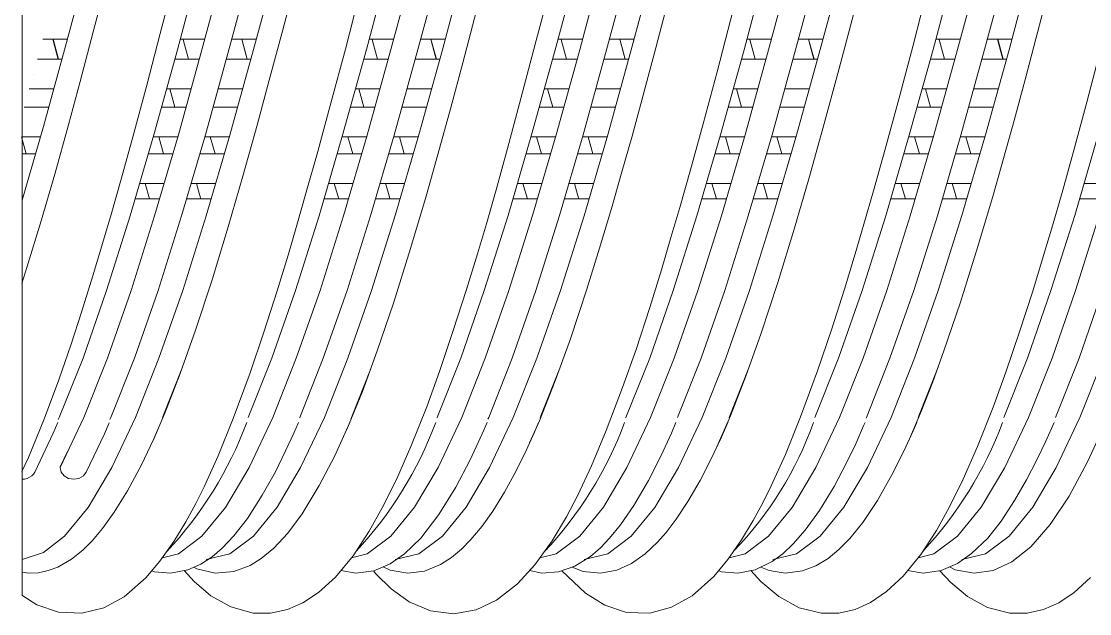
# Model space of a CAD drawing. Header units: millimetres. Extents: x 4229 to 8429, y -1187 to 1783.
# Drawn here: x 6716.2 to 6827.3, y 1158.5 to 1220.2 of the extents above; entities that cross this region are included whole.
import ezdxf

# ---------------------------------------------------------------- set-up
doc = ezdxf.new("R2010")
doc.units = ezdxf.units.MM

msp = doc.modelspace()

# ---------------------------------------------------------------- linework, layer by layer
at = {"linetype": 'Continuous', "lineweight": 5}
for p, q in [((6716.27, 1235.73), (6716.27, 1201.55)), ((6723.15, 1226.37), (6720.7, 1217.2)), ((6734.88, 1226.37), (6732.44, 1217.2)), ((6737.44, 1226.37), (6734.99, 1217.2)), ((6740.24, 1226.37), (6737.8, 1217.2)), ((6742.81, 1226.38), (6740.36, 1217.21)), ((6754.55, 1226.38), (6752.1, 1217.21)), ((6757.1, 1226.38), (6754.65, 1217.21)), ((6759.91, 1226.38), (6757.46, 1217.21)), ((6762.47, 1226.4), (6760, 1217.19)), ((6774.21, 1226.4), (6771.73, 1217.19)), ((6776.76, 1226.4), (6774.29, 1217.19)), ((6779.57, 1226.4), (6777.09, 1217.19)), ((6782.11, 1226.37), (6779.66, 1217.2)), ((6793.84, 1226.37), (6791.4, 1217.2)), ((6796.4, 1226.37), (6793.95, 1217.2)), ((6799.2, 1226.37), (6796.76, 1217.2)), ((6801.77, 1226.38), (6799.32, 1217.21)), ((6813.5, 1226.38), (6811.06, 1217.21)), ((6816.06, 1226.38), (6813.61, 1217.21)), ((6818.87, 1226.38), (6816.42, 1217.21)), ((6821.43, 1226.4), (6818.96, 1217.19)), ((6744.87, 1224.96), (6743.4, 1219.28)), ((6823.62, 1225.48), (6822.13, 1219.78)), ((6725.15, 1224.72), (6723.67, 1219.05)), ((6730.66, 1218.88), (6732.05, 1224.24)), ((6749.91, 1217.26), (6751.32, 1222.7)), ((6769.64, 1217.63), (6771.07, 1223.1)), ((6783.65, 1222.94), (6782.2, 1217.4)), ((6789.71, 1219.21), (6790.82, 1223.53)), ((6803.23, 1222.6), (6801.3, 1215.26)), ((6808.94, 1217.54), (6810.35, 1222.97)), ((6763.57, 1221.28), (6762.13, 1215.84)), ((6743.4, 1219.28), (6742, 1214.02)), ((6822.13, 1219.78), (6820.73, 1214.47)), ((6718.43, 1218.29), (6720.98, 1218.29)), ((6718.43, 1218.29), (6720.97, 1218.29)), ((6719.49, 1218.29), (6719.84, 1216.98)), ((6719.5, 1218.29), (6720.06, 1216.23)), ((6723.67, 1219.05), (6722.33, 1213.91)), ((6729.26, 1213.51), (6730.66, 1218.88)), ((6732.72, 1218.29), (6735.27, 1218.29)), ((6733.08, 1218.13), (6733.04, 1218.29)), ((6733.6, 1216.23), (6733.08, 1218.13)), ((6738.08, 1218.29), (6740.63, 1218.29)), ((6738.08, 1218.29), (6740.62, 1218.29)), ((6739.14, 1218.29), (6739.49, 1216.98)), ((6739.15, 1218.29), (6739.71, 1216.23)), ((6752.39, 1218.29), (6754.94, 1218.29)), ((6752.75, 1218.13), (6752.71, 1218.29)), ((6753.27, 1216.23), (6752.75, 1218.13)), ((6757.75, 1218.29), (6760.3, 1218.29)), ((6757.75, 1218.29), (6760.29, 1218.29)), ((6758.81, 1218.29), (6759.16, 1216.98)), ((6758.82, 1218.29), (6759.39, 1216.23)), ((6772.03, 1218.29), (6774.58, 1218.29)), ((6772.39, 1218.13), (6772.35, 1218.29)), ((6772.92, 1216.23), (6772.39, 1218.13)), ((6777.39, 1218.29), (6779.94, 1218.29)), ((6777.39, 1218.29), (6779.93, 1218.29)), ((6778.45, 1218.29), (6778.8, 1216.98)), ((6778.47, 1218.29), (6779.03, 1216.23)), ((6788.58, 1214.89), (6789.71, 1219.21)), ((6791.68, 1218.29), (6794.23, 1218.29)), ((6792.04, 1218.13), (6792, 1218.29)), ((6792.56, 1216.23), (6792.04, 1218.13)), ((6797.04, 1218.29), (6799.59, 1218.29)), ((6797.04, 1218.29), (6799.58, 1218.29)), ((6798.1, 1218.29), (6798.45, 1216.98)), ((6798.11, 1218.29), (6798.67, 1216.23)), ((6811.35, 1218.29), (6813.9, 1218.29)), ((6811.71, 1218.13), (6811.67, 1218.29)), ((6812.23, 1216.23), (6811.71, 1218.13)), ((6816.71, 1218.29), (6819.26, 1218.29)), ((6816.71, 1218.29), (6819.25, 1218.29)), ((6817.77, 1218.29), (6818.12, 1216.98)), ((6817.78, 1218.29), (6818.34, 1216.23)), ((6720.7, 1217.2), (6718.5, 1209.21)), ((6732.44, 1217.2), (6729.99, 1208.34)), ((6734.99, 1217.2), (6732.54, 1208.34)), ((6737.8, 1217.2), (6735.35, 1208.34)), ((6740.36, 1217.21), (6737.89, 1208.32)), ((6748.45, 1211.78), (6749.91, 1217.26)), ((6752.1, 1217.21), (6749.62, 1208.32)), ((6754.65, 1217.21), (6752.18, 1208.32)), ((6757.46, 1217.21), (6754.98, 1208.32)), ((6760, 1217.19), (6757.55, 1208.33)), ((6768.18, 1212.13), (6769.64, 1217.63)), ((6771.73, 1217.19), (6769.29, 1208.33)), ((6774.29, 1217.19), (6771.84, 1208.33)), ((6777.09, 1217.19), (6774.65, 1208.33)), ((6779.66, 1217.2), (6777.21, 1208.34)), ((6782.2, 1217.4), (6780.91, 1212.49)), ((6791.4, 1217.2), (6788.95, 1208.34)), ((6793.95, 1217.2), (6791.5, 1208.34)), ((6796.76, 1217.2), (6794.31, 1208.34)), ((6799.32, 1217.21), (6796.85, 1208.32)), ((6807.48, 1212.07), (6808.94, 1217.54)), ((6811.06, 1217.21), (6808.58, 1208.32)), ((6813.61, 1217.21), (6811.14, 1208.32)), ((6816.42, 1217.21), (6813.94, 1208.32)), ((6818.96, 1217.19), (6816.51, 1208.33)), ((6827.04, 1211.73), (6828.48, 1217.18)), ((6720.42, 1216.23), (6717.87, 1216.23)), ((6720.4, 1216.23), (6717.87, 1216.23)), ((6719.84, 1216.98), (6720.04, 1216.23)), ((6734.7, 1216.23), (6732.16, 1216.23)), ((6740.07, 1216.23), (6737.52, 1216.23)), ((6740.05, 1216.23), (6737.53, 1216.23)), ((6739.49, 1216.98), (6739.69, 1216.23)), ((6754.37, 1216.23), (6751.83, 1216.23)), ((6759.74, 1216.23), (6757.19, 1216.23)), ((6759.72, 1216.23), (6757.2, 1216.23)), ((6759.16, 1216.98), (6759.37, 1216.23)), ((6774.01, 1216.23), (6771.47, 1216.23)), ((6779.38, 1216.23), (6776.83, 1216.23)), ((6779.36, 1216.23), (6776.84, 1216.23)), ((6778.8, 1216.98), (6779.01, 1216.23)), ((6793.66, 1216.23), (6791.12, 1216.23)), ((6799.03, 1216.23), (6796.48, 1216.23)), ((6799.01, 1216.23), (6796.49, 1216.23)), ((6798.45, 1216.98), (6798.65, 1216.23)), ((6813.33, 1216.23), (6810.79, 1216.23)), ((6818.7, 1216.23), (6816.15, 1216.23)), ((6818.68, 1216.23), (6816.16, 1216.23)), ((6818.12, 1216.98), (6818.32, 1216.23)), ((6762.13, 1215.84), (6760.85, 1211.06)), ((6787.14, 1209.48), (6788.58, 1214.89)), ((6801.3, 1215.26), (6799.6, 1209)), ((6717.43, 1214.61), (6717.43, 1214.64)), ((6722.33, 1213.91), (6721.1, 1209.39)), ((6737.08, 1214.61), (6737.08, 1214.64)), ((6742, 1214.02), (6740.73, 1209.36)), ((6756.75, 1214.61), (6756.75, 1214.64)), ((6776.39, 1214.61), (6776.39, 1214.64)), ((6796.04, 1214.61), (6796.04, 1214.64)), ((6815.71, 1214.61), (6815.71, 1214.64)), ((6820.73, 1214.47), (6819.48, 1209.85)), ((6717.02, 1213.15), (6719.57, 1213.15)), ((6717.43, 1213.15), (6719.55, 1213.15)), ((6727.84, 1208.24), (6729.26, 1213.51)), ((6731.31, 1213.15), (6733.85, 1213.15)), ((6731.64, 1213.15), (6732.16, 1211.22)), ((6736.67, 1213.15), (6739.22, 1213.15)), ((6737.08, 1213.15), (6739.2, 1213.15)), ((6750.98, 1213.15), (6753.52, 1213.15)), ((6751.31, 1213.15), (6751.84, 1211.22)), ((6756.34, 1213.15), (6758.89, 1213.15)), ((6756.75, 1213.15), (6758.88, 1213.15)), ((6770.62, 1213.15), (6773.16, 1213.15)), ((6770.95, 1213.15), (6771.48, 1211.22)), ((6775.98, 1213.15), (6778.53, 1213.15)), ((6776.39, 1213.15), (6778.52, 1213.15)), ((6790.27, 1213.15), (6792.81, 1213.15)), ((6790.6, 1213.15), (6791.12, 1211.22)), ((6795.63, 1213.15), (6798.18, 1213.15)), ((6796.04, 1213.15), (6798.16, 1213.15)), ((6809.94, 1213.15), (6812.48, 1213.15)), ((6810.27, 1213.15), (6810.79, 1211.22)), ((6815.3, 1213.15), (6817.85, 1213.15)), ((6815.71, 1213.15), (6817.83, 1213.15)), ((6747.04, 1206.63), (6748.45, 1211.78)), ((6766.79, 1206.94), (6768.18, 1212.13)), ((6780.91, 1212.49), (6779.74, 1208.2)), ((6806.06, 1206.87), (6807.48, 1212.07)), ((6825.66, 1206.61), (6827.04, 1211.73)), ((6719.04, 1211.22), (6716.48, 1211.22)), ((6719.02, 1211.22), (6717.43, 1211.22)), ((6733.32, 1211.22), (6730.77, 1211.22)), ((6738.7, 1211.22), (6736.13, 1211.22)), ((6738.67, 1211.22), (6737.08, 1211.22)), ((6752.99, 1211.22), (6750.44, 1211.22)), ((6758.37, 1211.22), (6755.8, 1211.22)), ((6758.35, 1211.22), (6756.75, 1211.22)), ((6760.85, 1211.06), (6759.72, 1206.93)), ((6772.63, 1211.22), (6770.08, 1211.22)), ((6778.01, 1211.22), (6775.45, 1211.22)), ((6777.99, 1211.22), (6776.39, 1211.22)), ((6792.28, 1211.22), (6789.73, 1211.22)), ((6797.66, 1211.22), (6795.09, 1211.22)), ((6797.63, 1211.22), (6796.04, 1211.22)), ((6811.95, 1211.22), (6809.4, 1211.22)), ((6817.32, 1211.22), (6814.76, 1211.22)), ((6817.3, 1211.22), (6815.71, 1211.22)), ((6721.1, 1209.39), (6719.67, 1204.27)), ((6740.73, 1209.36), (6739.24, 1204.03)), ((6785.82, 1204.71), (6787.14, 1209.48)), ((6819.48, 1209.85), (6818.4, 1205.88)), ((6716.7, 1206.36), (6716.2, 1208.13)), ((6718.5, 1209.21), (6716.27, 1201.55)), ((6716.27, 1208.13), (6718.16, 1208.13)), ((6717.43, 1208.13), (6718.14, 1208.13)), ((6726.59, 1203.73), (6727.84, 1208.24)), ((6729.99, 1208.34), (6727.51, 1199.92)), ((6729.91, 1208.13), (6732.45, 1208.13)), ((6732.54, 1208.34), (6730.07, 1199.92)), ((6731, 1206.36), (6730.5, 1208.13)), ((6735.35, 1208.34), (6732.87, 1199.92)), ((6735.27, 1208.13), (6737.81, 1208.13)), ((6737.89, 1208.32), (6735.44, 1199.93)), ((6736.35, 1206.36), (6735.85, 1208.13)), ((6737.08, 1208.13), (6737.8, 1208.13)), ((6749.62, 1208.32), (6747.18, 1199.93)), ((6749.58, 1208.13), (6752.12, 1208.13)), ((6752.18, 1208.32), (6749.73, 1199.93)), ((6750.68, 1206.36), (6750.17, 1208.13)), ((6754.98, 1208.32), (6752.54, 1199.93)), ((6754.95, 1208.13), (6757.49, 1208.13)), ((6757.55, 1208.33), (6755.1, 1199.94)), ((6756.02, 1206.36), (6755.53, 1208.13)), ((6756.75, 1208.13), (6757.47, 1208.13)), ((6769.29, 1208.33), (6766.84, 1199.94)), ((6769.23, 1208.13), (6771.76, 1208.13)), ((6771.84, 1208.33), (6769.39, 1199.94)), ((6770.32, 1206.36), (6769.81, 1208.13)), ((6774.65, 1208.33), (6772.2, 1199.94)), ((6774.59, 1208.13), (6777.13, 1208.13)), ((6777.21, 1208.34), (6774.74, 1199.92)), ((6775.66, 1206.36), (6775.17, 1208.13)), ((6776.39, 1208.13), (6777.11, 1208.13)), ((6779.74, 1208.2), (6778.69, 1204.48)), ((6788.95, 1208.34), (6786.47, 1199.92)), ((6788.87, 1208.13), (6791.41, 1208.13)), ((6791.5, 1208.34), (6789.03, 1199.92)), ((6789.96, 1206.36), (6789.46, 1208.13)), ((6794.31, 1208.34), (6791.83, 1199.92)), ((6794.23, 1208.13), (6796.77, 1208.13)), ((6796.85, 1208.32), (6794.4, 1199.93)), ((6795.31, 1206.36), (6794.81, 1208.13)), ((6796.04, 1208.13), (6796.76, 1208.13)), ((6799.6, 1209), (6798.13, 1203.76)), ((6808.58, 1208.32), (6806.13, 1199.93)), ((6808.54, 1208.13), (6811.08, 1208.13)), ((6811.14, 1208.32), (6808.69, 1199.93)), ((6809.63, 1206.36), (6809.13, 1208.13)), ((6813.94, 1208.32), (6811.5, 1199.93)), ((6813.9, 1208.13), (6816.44, 1208.13)), ((6816.51, 1208.33), (6814.06, 1199.94)), ((6814.98, 1206.36), (6814.48, 1208.13)), ((6815.71, 1208.13), (6816.42, 1208.13)), ((6828.24, 1208.33), (6825.8, 1199.94)), ((6717.65, 1206.36), (6716.27, 1206.36)), ((6717.64, 1206.36), (6717.43, 1206.36)), ((6731.94, 1206.36), (6729.42, 1206.36)), ((6737.3, 1206.36), (6734.78, 1206.36)), ((6737.29, 1206.36), (6737.08, 1206.36)), ((6745.85, 1202.37), (6747.04, 1206.63)), ((6751.61, 1206.36), (6749.09, 1206.36)), ((6756.97, 1206.36), (6754.45, 1206.36)), ((6756.96, 1206.36), (6756.75, 1206.36)), ((6759.72, 1206.93), (6758.32, 1201.95)), ((6765.59, 1202.61), (6766.79, 1206.94)), ((6771.25, 1206.36), (6768.74, 1206.36)), ((6776.61, 1206.36), (6774.1, 1206.36)), ((6776.6, 1206.36), (6776.39, 1206.36)), ((6790.9, 1206.36), (6788.38, 1206.36)), ((6796.26, 1206.36), (6793.74, 1206.36)), ((6796.25, 1206.36), (6796.04, 1206.36)), ((6804.85, 1202.53), (6806.06, 1206.87)), ((6810.57, 1206.36), (6808.05, 1206.36)), ((6815.93, 1206.36), (6813.41, 1206.36)), ((6815.92, 1206.36), (6815.71, 1206.36)), ((6824.47, 1202.35), (6825.66, 1206.61)), ((6717.43, 1205.54), (6717.43, 1205.51)), ((6737.08, 1205.54), (6737.08, 1205.51)), ((6756.75, 1205.54), (6756.75, 1205.51)), ((6776.39, 1205.54), (6776.39, 1205.51)), ((6796.04, 1205.54), (6796.04, 1205.51)), ((6815.71, 1205.54), (6815.71, 1205.51)), ((6818.4, 1205.88), (6817.34, 1202.17)), ((6719.67, 1204.27), (6718.25, 1199.4)), ((6725.54, 1200.06), (6726.59, 1203.73)), ((6739.24, 1204.03), (6737.73, 1198.77)), ((6778.69, 1204.48), (6777.59, 1200.67)), ((6784.71, 1200.79), (6785.82, 1204.71)), ((6798.13, 1203.76), (6796.61, 1198.52)), ((6728.51, 1203.28), (6731.05, 1203.28)), ((6729.08, 1203.28), (6729.55, 1201.7)), ((6733.87, 1203.28), (6736.4, 1203.28)), ((6734.42, 1203.28), (6734.75, 1202.14)), ((6748.18, 1203.28), (6750.72, 1203.28)), ((6748.75, 1203.28), (6749.22, 1201.7)), ((6753.54, 1203.28), (6756.07, 1203.28)), ((6754.09, 1203.28), (6754.42, 1202.14)), ((6764.58, 1199.1), (6765.59, 1202.61)), ((6767.82, 1203.28), (6770.36, 1203.28)), ((6768.39, 1203.28), (6768.86, 1201.7)), ((6773.18, 1203.28), (6775.72, 1203.28)), ((6773.74, 1203.28), (6774.06, 1202.14)), ((6787.47, 1203.28), (6790.01, 1203.28)), ((6788.04, 1203.28), (6788.51, 1201.7)), ((6792.83, 1203.28), (6795.36, 1203.28)), ((6793.38, 1203.28), (6793.71, 1202.14)), ((6807.14, 1203.28), (6809.67, 1203.28)), ((6807.71, 1203.28), (6808.18, 1201.7)), ((6812.5, 1203.28), (6815.03, 1203.28)), ((6813.05, 1203.28), (6813.38, 1202.14)), ((6826.78, 1203.28), (6829.31, 1203.28)), ((6716.27, 1201.55), (6716.27, 1192.46)), ((6730.59, 1201.7), (6728.04, 1201.7)), ((6735.94, 1201.7), (6733.4, 1201.7)), ((6734.75, 1202.14), (6734.88, 1201.7)), ((6744.87, 1198.95), (6745.85, 1202.37)), ((6750.26, 1201.7), (6747.71, 1201.7)), ((6755.61, 1201.7), (6753.07, 1201.7)), ((6754.42, 1202.14), (6754.55, 1201.7)), ((6758.32, 1201.95), (6756.7, 1196.51)), ((6769.9, 1201.7), (6767.35, 1201.7)), ((6775.25, 1201.7), (6772.72, 1201.7)), ((6774.06, 1202.14), (6774.19, 1201.7)), ((6789.55, 1201.7), (6787, 1201.7)), ((6794.9, 1201.7), (6792.36, 1201.7)), ((6793.71, 1202.14), (6793.84, 1201.7)), ((6803.86, 1199.05), (6804.85, 1202.53)), ((6809.22, 1201.7), (6806.67, 1201.7)), ((6814.57, 1201.7), (6812.03, 1201.7)), ((6813.38, 1202.14), (6813.51, 1201.7)), ((6817.34, 1202.17), (6815.72, 1196.71)), ((6823.48, 1198.89), (6824.47, 1202.35)), ((6828.86, 1201.7), (6826.31, 1201.7)), ((6777.59, 1200.67), (6776.36, 1196.57)), ((6783.79, 1197.65), (6784.71, 1200.79)), ((6718.25, 1199.4), (6716.78, 1194.53)), ((6724.65, 1197.03), (6725.54, 1200.06)), ((6727.51, 1199.92), (6725.07, 1192.15)), ((6730.07, 1199.92), (6727.62, 1192.15)), ((6732.87, 1199.92), (6730.43, 1192.15)), ((6735.44, 1199.93), (6732.99, 1192.16)), ((6747.18, 1199.93), (6744.73, 1192.16)), ((6749.73, 1199.93), (6747.28, 1192.16)), ((6752.54, 1199.93), (6750.09, 1192.16)), ((6755.1, 1199.94), (6752.63, 1192.14)), ((6766.84, 1199.94), (6764.36, 1192.14)), ((6769.39, 1199.94), (6766.92, 1192.14)), ((6772.2, 1199.94), (6769.72, 1192.14)), ((6774.74, 1199.92), (6772.29, 1192.15)), ((6786.47, 1199.92), (6784.03, 1192.15)), ((6789.03, 1199.92), (6786.58, 1192.15)), ((6791.83, 1199.92), (6789.39, 1192.15)), ((6794.4, 1199.93), (6791.95, 1192.16)), ((6806.13, 1199.93), (6803.69, 1192.16)), ((6808.69, 1199.93), (6806.24, 1192.16)), ((6811.5, 1199.93), (6809.05, 1192.16)), ((6814.06, 1199.94), (6811.59, 1192.14)), ((6825.8, 1199.94), (6823.32, 1192.14)), ((6828.35, 1199.94), (6825.88, 1192.14)), ((6737.73, 1198.77), (6736.05, 1193.27)), ((6743.96, 1195.83), (6744.87, 1198.95)), ((6763.65, 1195.97), (6764.58, 1199.1)), ((6796.61, 1198.52), (6794.92, 1192.97)), ((6802.96, 1195.97), (6803.86, 1199.05)), ((6822.56, 1195.79), (6823.48, 1198.89)), ((6723.64, 1193.68), (6724.65, 1197.03)), ((6782.79, 1194.3), (6783.79, 1197.65)), ((6756.7, 1196.51), (6754.91, 1190.83)), ((6762.51, 1192.24), (6763.65, 1195.97)), ((6776.36, 1196.57), (6775.04, 1192.29)), ((6801.84, 1192.29), (6802.96, 1195.97)), ((6815.72, 1196.71), (6813.9, 1190.93)), ((6742.82, 1192.1), (6743.96, 1195.83)), ((6821.42, 1192.09), (6822.56, 1195.79)), ((6716.78, 1194.53), (6716.26, 1192.89)), ((6722.46, 1189.89), (6723.64, 1193.68)), ((6781.58, 1190.37), (6782.79, 1194.3)), ((6716.27, 1192.89), (6716.27, 1173.28)), ((6736.05, 1193.27), (6734.33, 1188.03)), ((6794.92, 1192.97), (6793.18, 1187.72)), ((6725.07, 1192.15), (6722.62, 1185.11)), ((6727.62, 1192.15), (6725.17, 1185.11)), ((6730.43, 1192.15), (6727.98, 1185.11)), ((6732.99, 1192.16), (6730.52, 1185.1)), ((6741.44, 1187.81), (6742.82, 1192.1)), ((6744.73, 1192.16), (6742.25, 1185.1)), ((6747.28, 1192.16), (6744.81, 1185.1)), ((6750.09, 1192.16), (6747.61, 1185.1)), ((6752.63, 1192.14), (6750.18, 1185.1)), ((6761.14, 1187.97), (6762.51, 1192.24)), ((6764.36, 1192.14), (6761.92, 1185.1)), ((6766.92, 1192.14), (6764.47, 1185.1)), ((6769.72, 1192.14), (6767.28, 1185.1)), ((6772.29, 1192.15), (6769.84, 1185.11)), ((6775.04, 1192.29), (6773.33, 1187.11)), ((6784.03, 1192.15), (6781.58, 1185.11)), ((6786.58, 1192.15), (6784.13, 1185.11)), ((6789.39, 1192.15), (6786.94, 1185.11)), ((6791.95, 1192.16), (6789.48, 1185.1)), ((6800.48, 1188.06), (6801.84, 1192.29)), ((6803.69, 1192.16), (6801.21, 1185.1)), ((6806.24, 1192.16), (6803.77, 1185.1)), ((6809.05, 1192.16), (6806.57, 1185.1)), ((6811.59, 1192.14), (6809.14, 1185.1)), ((6820.06, 1187.86), (6821.42, 1192.09)), ((6823.32, 1192.14), (6820.87, 1185.1)), ((6825.88, 1192.14), (6823.43, 1185.1)), ((6828.68, 1192.14), (6826.24, 1185.1)), ((6754.91, 1190.83), (6753.22, 1185.86)), ((6780.16, 1186.02), (6781.58, 1190.37)), ((6813.9, 1190.93), (6812.19, 1185.86)), ((6721.38, 1186.56), (6722.46, 1189.89)), ((6734.33, 1188.03), (6732.72, 1183.52)), ((6740, 1183.59), (6741.44, 1187.81)), ((6759.7, 1183.73), (6761.14, 1187.97)), ((6773.33, 1187.11), (6771.75, 1182.74)), ((6793.18, 1187.72), (6791.58, 1183.23)), ((6799.03, 1183.8), (6800.48, 1188.06)), ((6818.63, 1183.65), (6820.06, 1187.86)), ((6720.1, 1182.86), (6721.38, 1186.56)), ((6778.76, 1182.05), (6780.16, 1186.02)), ((6722.62, 1185.11), (6720.14, 1178.92)), ((6725.17, 1185.11), (6722.7, 1178.92)), ((6727.98, 1185.11), (6725.5, 1178.92)), ((6730.52, 1185.1), (6728.07, 1178.93)), ((6742.25, 1185.1), (6739.81, 1178.93)), ((6744.81, 1185.1), (6742.36, 1178.93)), ((6747.61, 1185.1), (6745.17, 1178.93)), ((6750.18, 1185.1), (6747.73, 1178.94)), ((6753.22, 1185.86), (6751.68, 1181.64)), ((6761.92, 1185.1), (6759.47, 1178.94)), ((6764.47, 1185.1), (6762.02, 1178.94)), ((6767.28, 1185.1), (6764.83, 1178.94)), ((6769.84, 1185.11), (6767.37, 1178.92)), ((6781.58, 1185.11), (6779.1, 1178.92)), ((6784.13, 1185.11), (6781.66, 1178.92)), ((6786.94, 1185.11), (6784.46, 1178.92)), ((6789.48, 1185.1), (6787.03, 1178.93)), ((6801.21, 1185.1), (6798.77, 1178.93)), ((6803.77, 1185.1), (6801.32, 1178.93)), ((6806.57, 1185.1), (6804.13, 1178.93)), ((6809.14, 1185.1), (6806.69, 1178.94)), ((6812.19, 1185.86), (6811.02, 1182.64)), ((6820.87, 1185.1), (6818.43, 1178.94)), ((6823.43, 1185.1), (6820.98, 1178.94)), ((6826.24, 1185.1), (6823.79, 1178.94)), ((6828.8, 1185.11), (6826.33, 1178.92)), ((6732.96, 1184.18), (6730.88, 1178.93)), ((6752.52, 1183.92), (6750.54, 1178.94)), ((6758.38, 1180.05), (6759.7, 1183.73)), ((6772.23, 1184.07), (6770.17, 1178.92)), ((6791.89, 1184.11), (6789.84, 1178.93)), ((6797.26, 1178.99), (6799.03, 1183.8)), ((6811.57, 1184.16), (6809.5, 1178.94)), ((6718.61, 1178.88), (6720.1, 1182.86)), ((6732.72, 1183.52), (6731.12, 1179.38)), ((6738.24, 1178.83), (6740, 1183.59)), ((6771.75, 1182.74), (6770.1, 1178.6)), ((6791.58, 1183.23), (6789.97, 1179.12)), ((6811.02, 1182.64), (6809.81, 1179.54)), ((6817.32, 1180), (6818.63, 1183.65)), ((6751.68, 1181.64), (6750.06, 1177.67)), ((6777.05, 1177.57), (6778.76, 1182.05)), ((6731.12, 1179.38), (6729.92, 1176.55)), ((6756.74, 1175.93), (6758.38, 1180.05)), ((6809.81, 1179.54), (6808.7, 1176.96)), ((6815.69, 1175.91), (6817.32, 1180)), ((6716.93, 1174.77), (6718.61, 1178.88)), ((6719.51, 1177.29), (6719.98, 1178.4)), ((6720.14, 1178.92), (6720.04, 1178.71)), ((6722.7, 1178.92), (6720.25, 1173.73)), ((6724.85, 1177.23), (6725.34, 1178.39)), ((6725.5, 1178.92), (6725.4, 1178.71)), ((6728.07, 1178.93), (6725.62, 1173.73)), ((6729.95, 1176.63), (6730.72, 1178.41)), ((6736.68, 1174.96), (6738.24, 1178.83)), ((6742.36, 1178.93), (6739.91, 1173.73)), ((6744.55, 1177.3), (6745.02, 1178.41)), ((6745.17, 1178.93), (6745.16, 1178.91)), ((6747.73, 1178.94), (6745.26, 1173.72)), ((6750.22, 1178.02), (6750.39, 1178.43)), ((6750.54, 1178.94), (6750.48, 1178.81)), ((6759.47, 1178.94), (6759.45, 1178.91)), ((6762.02, 1178.94), (6759.55, 1173.72)), ((6764.16, 1177.23), (6764.68, 1178.43)), ((6764.83, 1178.94), (6764.75, 1178.76)), ((6767.37, 1178.92), (6764.92, 1173.73)), ((6770.1, 1178.6), (6769.08, 1176.3)), ((6769.59, 1177.4), (6770.02, 1178.4)), ((6779.1, 1178.92), (6779.09, 1178.89)), ((6781.66, 1178.92), (6779.21, 1173.73)), ((6783.83, 1177.3), (6784.31, 1178.4)), ((6787.03, 1178.93), (6784.58, 1173.73)), ((6789.97, 1179.12), (6788.55, 1175.87)), ((6789.03, 1176.89), (6789.69, 1178.4)), ((6795.69, 1175.08), (6797.26, 1178.99)), ((6798.77, 1178.93), (6798.76, 1178.92)), ((6801.32, 1178.93), (6798.87, 1173.73)), ((6803.83, 1178.06), (6803.98, 1178.41)), ((6804.13, 1178.93), (6804.11, 1178.88)), ((6806.69, 1178.94), (6804.22, 1173.72)), ((6808.98, 1177.56), (6809.35, 1178.41)), ((6820.98, 1178.94), (6818.51, 1173.72)), ((6822.78, 1176.48), (6823.64, 1178.41)), ((6826.33, 1178.92), (6823.88, 1173.73)), ((6717.59, 1173.26), (6719.51, 1177.29)), ((6722.95, 1173.26), (6724.85, 1177.23)), ((6743.7, 1175.46), (6744.55, 1177.3)), ((6748.77, 1174.88), (6750.22, 1178.02)), ((6762.89, 1174.53), (6764.16, 1177.23)), ((6768.72, 1175.5), (6769.59, 1177.4)), ((6775.51, 1173.9), (6777.05, 1177.57)), ((6782.76, 1174.98), (6783.83, 1177.3)), ((6803.01, 1176.2), (6803.83, 1178.06)), ((6808, 1175.44), (6808.98, 1177.56)), ((6827.12, 1174.33), (6828.45, 1177.17)), ((6728.7, 1174.01), (6729.95, 1176.63)), ((6755.22, 1172.49), (6756.74, 1175.93)), ((6787.91, 1174.5), (6789.03, 1176.89)), ((6802.02, 1174.13), (6803.01, 1176.2)), ((6814.18, 1172.5), (6815.69, 1175.91)), ((6821.85, 1174.53), (6822.78, 1176.48)), ((6716.25, 1173.3), (6716.93, 1174.77)), ((6721.01, 1175.4), (6720.25, 1173.79)), ((6735.21, 1171.71), (6736.68, 1174.96)), ((6742.63, 1173.29), (6743.7, 1175.46)), ((6747.2, 1171.86), (6748.77, 1174.88)), ((6767.69, 1173.39), (6768.72, 1175.5)), ((6781.45, 1172.38), (6782.76, 1174.98)), ((6794.21, 1171.81), (6795.69, 1175.08)), ((6806.76, 1172.96), (6808, 1175.44)), ((6720.25, 1173.73), (6720.36, 1173.26)), ((6725.62, 1173.73), (6723.15, 1169.58)), ((6727.24, 1171.29), (6728.7, 1174.01)), ((6739.91, 1173.73), (6737.44, 1169.58)), ((6745.26, 1173.72), (6742.81, 1169.59)), ((6759.55, 1173.72), (6757.1, 1169.59)), ((6761.41, 1171.7), (6762.89, 1174.53)), ((6764.92, 1173.73), (6762.47, 1169.59)), ((6774.08, 1170.84), (6775.51, 1173.9)), ((6779.21, 1173.73), (6776.76, 1169.59)), ((6784.58, 1173.73), (6782.11, 1169.58)), ((6786.81, 1172.38), (6787.91, 1174.5)), ((6798.87, 1173.73), (6796.4, 1169.58)), ((6800.75, 1171.75), (6802.02, 1174.13)), ((6804.22, 1173.72), (6801.77, 1169.59)), ((6818.51, 1173.72), (6816.06, 1169.59)), ((6820.77, 1172.44), (6821.85, 1174.53)), ((6823.88, 1173.73), (6821.43, 1169.59)), ((6825.2, 1170.76), (6827.12, 1174.33)), ((6716.27, 1172.51), (6716.27, 1173.34)), ((6716.54, 1172.53), (6716.81, 1172.6)), ((6716.81, 1172.6), (6717.06, 1172.71)), ((6717.06, 1172.71), (6717.28, 1172.86)), ((6717.28, 1172.86), (6717.45, 1173.05)), ((6717.45, 1173.05), (6717.59, 1173.26)), ((6717.59, 1173.26), (6717.59, 1173.26)), ((6720.36, 1173.26), (6720.66, 1172.87)), ((6720.66, 1172.87), (6721.12, 1172.6)), ((6721.12, 1172.6), (6721.65, 1172.51)), ((6721.65, 1172.51), (6722.19, 1172.6)), ((6722.19, 1172.6), (6722.65, 1172.87)), ((6722.65, 1172.87), (6722.95, 1173.26)), ((6722.95, 1173.26), (6722.96, 1173.27)), ((6741.27, 1170.85), (6742.63, 1173.29)), ((6766.48, 1171.17), (6767.69, 1173.39)), ((6805.26, 1170.31), (6806.76, 1172.96)), ((6716.27, 1172.51), (6716.54, 1172.53)), ((6716.27, 1172.51), (6716.27, 1164.16)), ((6734.34, 1169.97), (6735.21, 1171.71)), ((6745.42, 1168.92), (6747.2, 1171.86)), ((6753.75, 1169.53), (6755.22, 1172.49)), ((6759.65, 1168.83), (6761.41, 1171.7)), ((6779.92, 1169.76), (6781.45, 1172.38)), ((6785.54, 1170.19), (6786.81, 1172.38)), ((6793.35, 1170.07), (6794.21, 1171.81)), ((6799.23, 1169.25), (6800.75, 1171.75)), ((6812.73, 1169.57), (6814.18, 1172.5)), ((6819.54, 1170.28), (6820.77, 1172.44)), ((6725.86, 1169.07), (6727.24, 1171.29)), ((6739.72, 1168.44), (6741.27, 1170.85)), ((6765.25, 1169.17), (6766.48, 1171.17)), ((6772.92, 1168.6), (6774.08, 1170.84)), ((6823.23, 1167.79), (6825.2, 1170.76)), ((6723.15, 1169.58), (6720.7, 1166.58)), ((6733.3, 1168.07), (6734.34, 1169.97)), ((6737.44, 1169.58), (6734.99, 1166.58)), ((6742.81, 1169.59), (6740.36, 1166.58)), ((6752.39, 1167.1), (6753.75, 1169.53)), ((6757.1, 1169.59), (6754.65, 1166.58)), ((6762.47, 1169.59), (6760, 1166.57)), ((6776.76, 1169.59), (6774.29, 1166.57)), ((6778.55, 1167.77), (6779.92, 1169.76)), ((6782.11, 1169.58), (6779.66, 1166.58)), ((6784.34, 1168.37), (6785.54, 1170.19)), ((6792.34, 1168.2), (6793.35, 1170.07)), ((6796.4, 1169.58), (6793.95, 1166.58)), ((6797.76, 1167.22), (6799.23, 1169.25)), ((6801.77, 1169.59), (6799.32, 1166.58)), ((6803.75, 1168.02), (6805.26, 1170.31)), ((6811.4, 1167.19), (6812.73, 1169.57)), ((6816.06, 1169.59), (6813.61, 1166.58)), ((6818.14, 1168.16), (6819.54, 1170.28)), ((6821.43, 1169.59), (6818.96, 1166.57)), ((6724.65, 1167.39), (6725.86, 1169.07)), ((6738.31, 1166.62), (6739.72, 1168.44)), ((6743.93, 1166.91), (6745.42, 1168.92)), ((6757.75, 1166.36), (6759.65, 1168.83)), ((6764.15, 1167.63), (6765.25, 1169.17)), ((6771.44, 1166.11), (6772.92, 1168.6)), ((6783.28, 1166.98), (6784.34, 1168.37)), ((6791.13, 1166.19), (6792.34, 1168.2)), ((6816.74, 1166.39), (6818.14, 1168.16)), ((6723.6, 1166.14), (6724.65, 1167.39)), ((6732.06, 1166.03), (6733.3, 1168.07)), ((6750.71, 1164.54), (6752.39, 1167.1)), ((6762.98, 1166.23), (6764.15, 1167.63)), ((6777.4, 1166.37), (6778.55, 1167.77)), ((6796.5, 1165.77), (6797.76, 1167.22)), ((6802.41, 1166.35), (6803.75, 1168.02)), ((6809.77, 1164.68), (6811.4, 1167.19)), ((6821.23, 1165.49), (6823.23, 1167.79)), ((6720.7, 1166.58), (6718.5, 1164.88)), ((6722.6, 1165.14), (6723.6, 1166.14)), ((6730.61, 1163.97), (6732.06, 1166.03)), ((6734.99, 1166.58), (6732.54, 1164.75)), ((6737.1, 1165.34), (6738.31, 1166.62)), ((6740.36, 1166.58), (6737.89, 1164.75)), ((6742.48, 1165.35), (6743.93, 1166.91)), ((6754.65, 1166.58), (6752.18, 1164.75)), ((6756.07, 1164.73), (6757.75, 1166.36)), ((6760, 1166.57), (6757.55, 1164.75)), ((6762, 1165.24), (6762.98, 1166.23)), ((6769.63, 1163.6), (6771.44, 1166.11)), ((6774.29, 1166.57), (6771.84, 1164.75)), ((6776.44, 1165.37), (6777.4, 1166.37)), ((6779.66, 1166.58), (6777.21, 1164.75)), ((6781.09, 1164.73), (6782.38, 1165.95)), ((6782.38, 1165.95), (6783.28, 1166.98)), ((6789.71, 1164.15), (6791.13, 1166.19)), ((6793.95, 1166.58), (6791.5, 1164.75)), ((6799.32, 1166.58), (6796.85, 1164.75)), ((6801.26, 1165.18), (6802.41, 1166.35)), ((6813.61, 1166.58), (6811.14, 1164.75)), ((6815.07, 1164.77), (6816.74, 1166.39)), ((6818.96, 1166.57), (6816.51, 1164.75)), ((6718.5, 1164.88), (6716.27, 1164.16)), ((6721.41, 1164.18), (6722.6, 1165.14)), ((6736.04, 1164.43), (6737.1, 1165.34)), ((6741.16, 1164.26), (6742.48, 1165.35)), ((6760.96, 1164.37), (6762, 1165.24)), ((6775.4, 1164.48), (6776.44, 1165.37)), ((6795.42, 1164.76), (6796.5, 1165.77)), ((6800.14, 1164.27), (6801.26, 1165.18)), ((6813.6, 1163.73), (6815.07, 1164.77)), ((6819.26, 1163.91), (6821.23, 1165.49)), ((6716.27, 1164.16), (6716.27, 1162.8)), ((6720.01, 1163.37), (6721.41, 1164.18)), ((6729.16, 1162.26), (6730.61, 1163.97)), ((6732.54, 1164.75), (6730.87, 1164.33)), ((6733.52, 1163.07), (6734.87, 1163.66)), ((6734.87, 1163.66), (6736.04, 1164.43)), ((6737.89, 1164.75), (6735.44, 1164.14)), ((6739.99, 1163.54), (6741.16, 1164.26)), ((6748.87, 1162.31), (6750.71, 1164.54)), ((6752.18, 1164.75), (6750.54, 1164.34)), ((6752.88, 1162.98), (6754.58, 1163.7)), ((6754.58, 1163.7), (6756.07, 1164.73)), ((6757.55, 1164.75), (6755.1, 1164.14)), ((6755.1, 1164.14), (6755.1, 1164.14)), ((6759.8, 1163.62), (6760.96, 1164.37)), ((6771.84, 1164.75), (6770.16, 1164.33)), ((6773.79, 1163.46), (6775.4, 1164.48)), ((6777.21, 1164.75), (6774.74, 1164.14)), ((6778.14, 1163.05), (6779.69, 1163.75)), ((6779.69, 1163.75), (6781.09, 1164.73)), ((6788.25, 1162.4), (6789.71, 1164.15)), ((6791.5, 1164.75), (6789.84, 1164.34)), ((6792.55, 1163.09), (6794.3, 1163.94)), ((6794.3, 1163.94), (6795.42, 1164.76)), ((6796.85, 1164.75), (6794.4, 1164.14)), ((6798.86, 1163.49), (6800.14, 1164.27)), ((6807.95, 1162.43), (6809.77, 1164.68)), ((6811.14, 1164.75), (6809.49, 1164.34)), ((6811.9, 1163), (6813.6, 1163.73)), ((6816.51, 1164.75), (6814.06, 1164.14)), ((6814.06, 1164.14), (6814.06, 1164.14)), ((6817.31, 1163.01), (6819.26, 1163.91)), ((6716.27, 1162.83), (6716.95, 1162.74)), ((6716.27, 1162.83), (6716.27, 1160.4)), ((6716.95, 1162.74), (6717.98, 1162.78)), ((6717.98, 1162.78), (6719, 1163)), ((6719, 1163), (6720.01, 1163.37)), ((6729.77, 1162.98), (6730.06, 1162.89)), ((6730.06, 1162.89), (6731.73, 1162.74)), ((6731.73, 1162.74), (6733.52, 1163.07)), ((6733.13, 1163), (6734.17, 1161.88)), ((6734.16, 1163.35), (6734.46, 1163.19)), ((6734.46, 1163.19), (6736.38, 1162.75)), ((6736.38, 1162.75), (6738.3, 1162.91)), ((6738.3, 1162.91), (6739.99, 1163.54)), ((6749.44, 1163), (6751, 1162.73)), ((6751, 1162.73), (6752.88, 1162.98)), ((6752.83, 1162.97), (6753.09, 1162.66)), ((6753.09, 1162.66), (6754.66, 1161.1)), ((6753.83, 1163.38), (6754.58, 1163.03)), ((6754.58, 1163.03), (6756.4, 1162.73)), ((6756.4, 1162.73), (6758.14, 1162.95)), ((6758.14, 1162.95), (6759.8, 1163.62)), ((6767.83, 1161.63), (6769.63, 1163.6)), ((6769.11, 1163.02), (6770.3, 1162.75)), ((6770.3, 1162.75), (6772.07, 1162.86)), ((6772.07, 1162.86), (6773.79, 1163.46)), ((6772.45, 1162.99), (6772.45, 1162.99)), ((6772.45, 1162.99), (6774.89, 1160.64)), ((6773.51, 1163.37), (6774.66, 1162.91)), ((6774.66, 1162.91), (6776.46, 1162.74)), ((6776.46, 1162.74), (6778.14, 1163.05)), ((6788.75, 1162.99), (6789.05, 1162.89)), ((6789.05, 1162.89), (6790.75, 1162.74)), ((6790.75, 1162.74), (6792.55, 1163.09)), ((6792.1, 1163), (6793.14, 1161.87)), ((6793.12, 1163.37), (6793.99, 1163)), ((6793.99, 1163), (6795.68, 1162.73)), ((6795.68, 1162.73), (6797.47, 1162.96)), ((6797.47, 1162.96), (6798.86, 1163.49)), ((6808.4, 1163), (6810.03, 1162.73)), ((6810.03, 1162.73), (6811.9, 1163)), ((6811.77, 1162.98), (6811.77, 1162.97)), ((6811.77, 1162.97), (6812.89, 1161.77)), ((6812.77, 1163.38), (6813.37, 1163.08)), ((6813.37, 1163.08), (6815.34, 1162.73)), ((6815.34, 1162.73), (6817.31, 1163.01)), ((6726.9, 1160.28), (6729.16, 1162.26)), ((6734.17, 1161.88), (6735.92, 1160.39)), ((6747.12, 1160.71), (6748.87, 1162.31)), ((6765.62, 1159.91), (6767.83, 1161.63)), ((6785.98, 1160.37), (6788.25, 1162.4)), ((6793.14, 1161.87), (6795.01, 1160.3)), ((6806.2, 1160.81), (6807.95, 1162.43)), ((6812.89, 1161.77), (6814.64, 1160.31)), ((6825.74, 1160.72), (6827.45, 1162.29)), ((6716.26, 1160.44), (6717.81, 1159.45)), ((6735.92, 1160.39), (6737.99, 1159.22)), ((6745.48, 1159.63), (6747.12, 1160.71)), ((6754.66, 1161.1), (6756.55, 1159.75)), ((6774.89, 1160.64), (6776.89, 1159.4)), ((6783.85, 1159.18), (6785.98, 1160.37)), ((6804.56, 1159.69), (6806.2, 1160.81)), ((6824.13, 1159.64), (6825.74, 1160.72)), ((6717.81, 1159.45), (6720.06, 1158.68)), ((6724.8, 1159.14), (6726.9, 1160.28)), ((6737.99, 1159.22), (6740.31, 1158.58)), ((6743.88, 1158.94), (6745.48, 1159.63)), ((6756.55, 1159.75), (6758.76, 1158.82)), ((6763.52, 1158.93), (6765.62, 1159.91)), ((6776.89, 1159.4), (6779.16, 1158.65)), ((6795.01, 1160.3), (6797.14, 1159.14)), ((6802.95, 1158.97), (6804.56, 1159.69)), ((6814.64, 1160.31), (6816.73, 1159.16)), ((6822.55, 1158.95), (6824.13, 1159.64)), ((6720.06, 1158.68), (6722.51, 1158.57)), ((6722.51, 1158.57), (6724.8, 1159.14)), ((6740.31, 1158.58), (6742.13, 1158.56)), ((6742.13, 1158.56), (6743.88, 1158.94)), ((6758.76, 1158.82), (6761.18, 1158.52)), ((6761.18, 1158.52), (6763.52, 1158.93)), ((6779.16, 1158.65), (6781.58, 1158.58)), ((6781.58, 1158.58), (6783.85, 1159.18)), ((6797.14, 1159.14), (6799.45, 1158.56)), ((6799.45, 1158.56), (6801.24, 1158.58)), ((6801.24, 1158.58), (6802.95, 1158.97)), ((6816.73, 1159.16), (6819.05, 1158.57)), ((6819.05, 1158.57), (6820.84, 1158.57)), ((6820.84, 1158.57), (6822.55, 1158.95))]:
    msp.add_line(p, q, dxfattribs=at)
for centre, radius, start, end in [((6701.82, 1192.59), 40.41, 316.8915, 339.4365), ((6721.79, 1192.38), 40.04, 316.902, 339.5905), ((6741.71, 1192.19), 39.71, 316.703, 339.6856), ((6763.62, 1190.86), 37.14, 316.0035, 340.417), ((6780.61, 1192.46), 40.21, 316.9362, 339.5416)]:
    msp.add_arc(centre, radius, start, end, dxfattribs=at)

doc.saveas('drawing.dxf')
